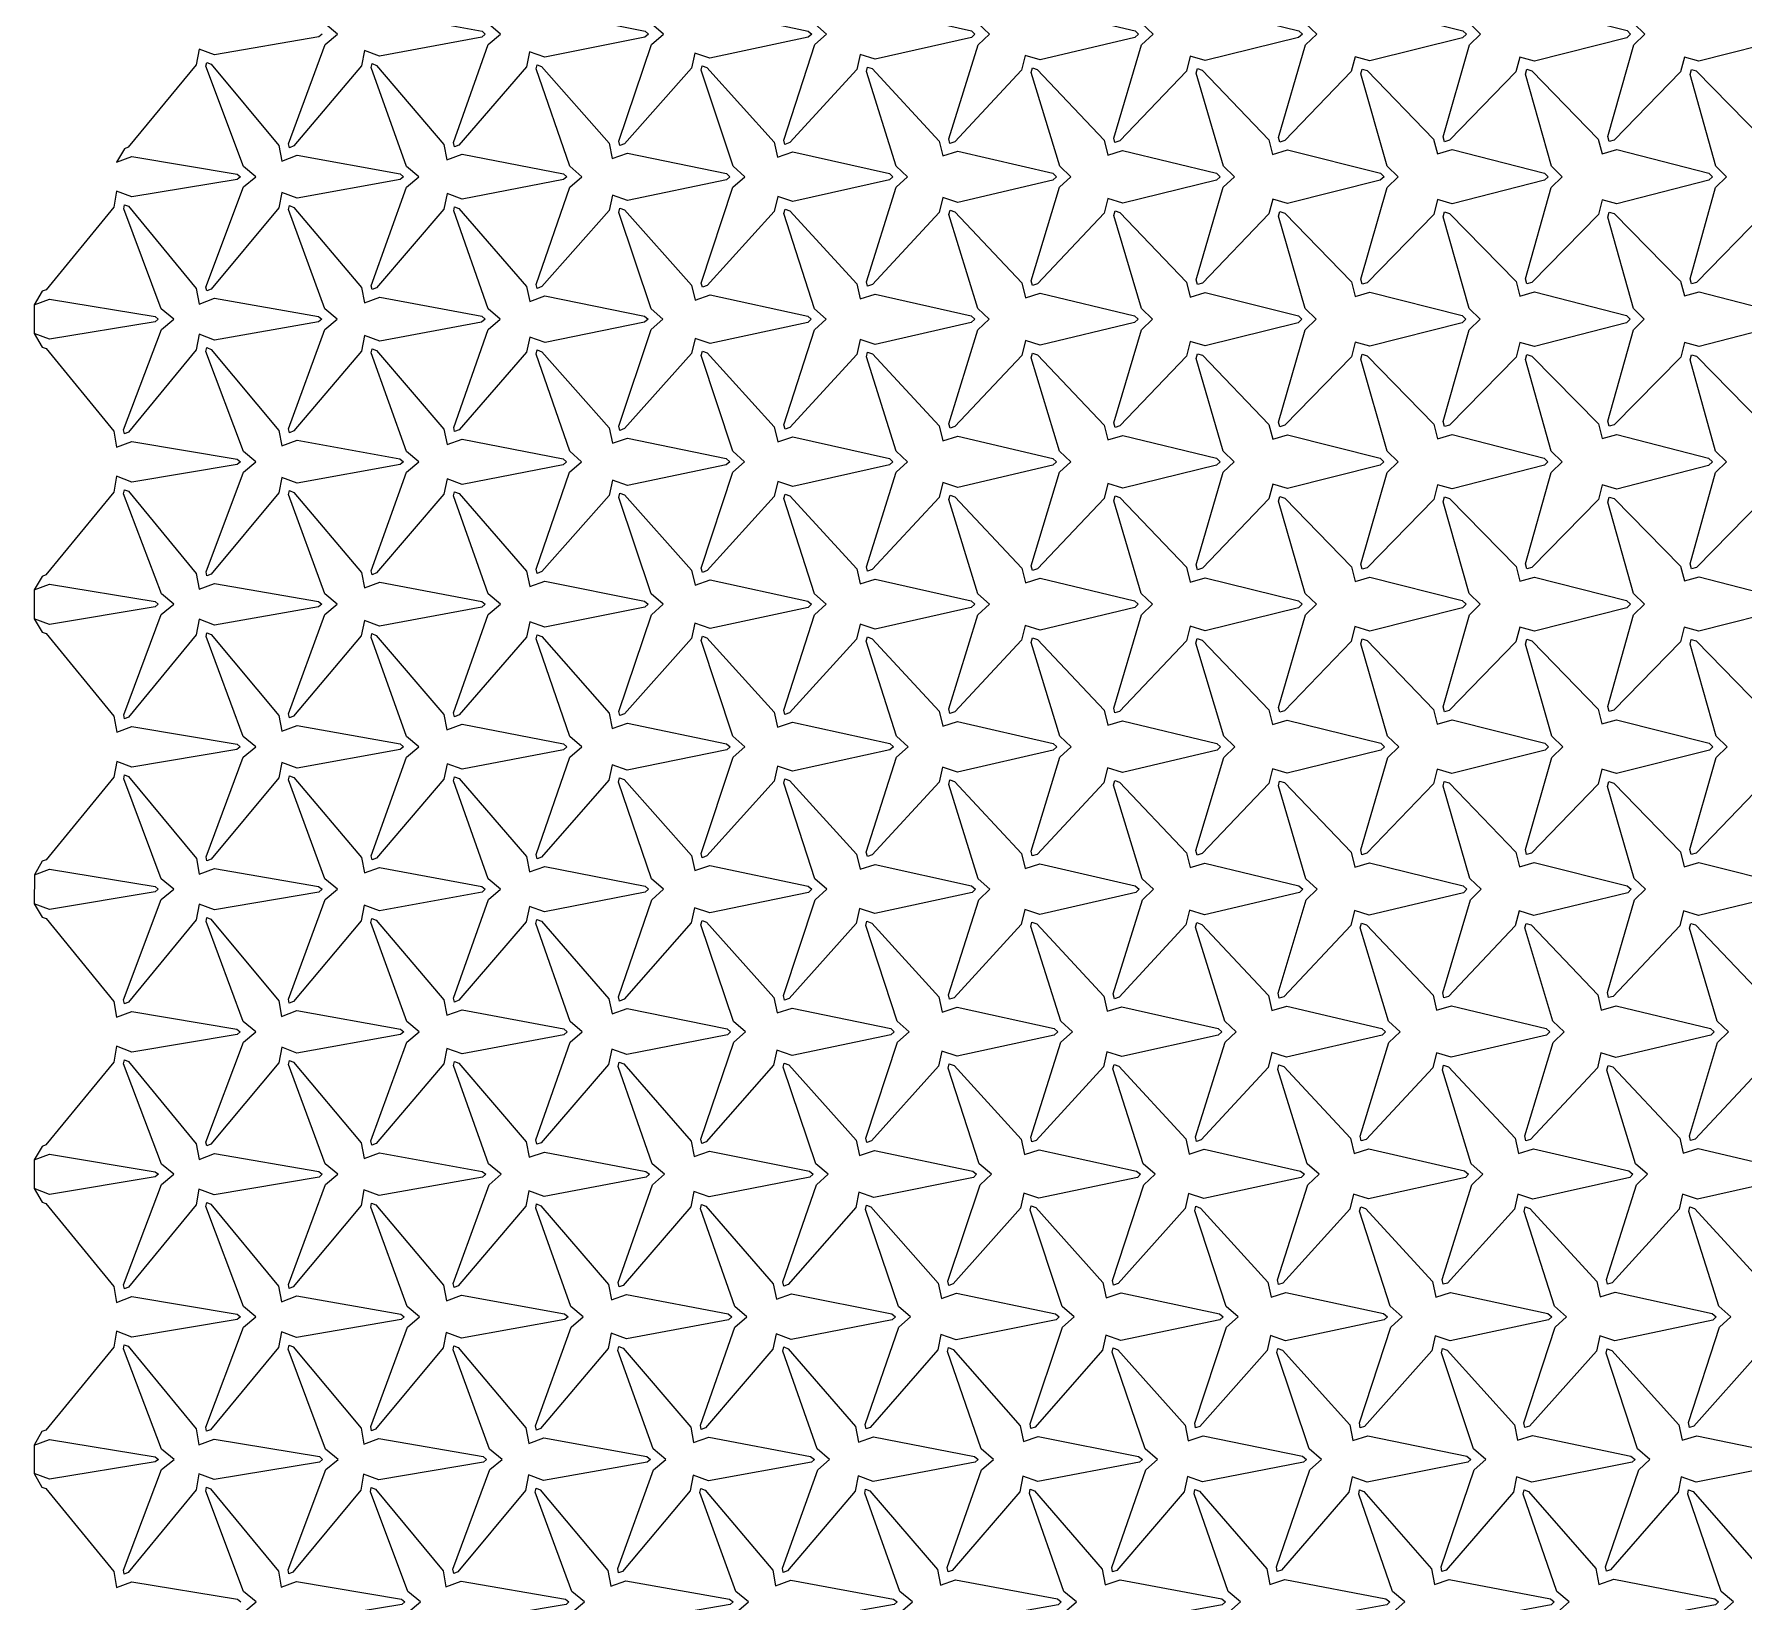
# Model space of a CAD drawing. Extents: x 41 to 151, y 0 to 191.
# Drawn here: x 43.8 to 95.8, y 103.9 to 151.6 of the extents above; entities that cross this region are included whole.
import ezdxf

# ---------------------------------------------------------------- set-up
doc = ezdxf.new("R2010")
doc.units = 0
doc.layers.add('DEFAULT', color=18, linetype='CONTINUOUS')

msp = doc.modelspace()

# ---------------------------------------------------------------- linework, layer by layer
at = {"layer": 'DEFAULT'}
for points in [[(53.847, 152.041), (54.31, 152.214), (57.428, 151.641), (57.525, 151.555), (57.419, 151.467), (54.315, 150.888), (53.852, 151.06), (53.76, 150.59), (51.703, 148.157), (51.573, 148.103), (51.546, 148.222), (52.654, 151.241), (53.034, 151.555), (52.66, 151.868), (51.543, 154.893), (51.569, 155.013), (51.697, 154.96), (53.756, 152.512)], [(58.87, 152.082), (59.332, 152.249), (62.384, 151.646), (62.485, 151.555), (62.378, 151.463), (59.335, 150.856), (58.873, 151.022), (58.776, 150.559), (56.725, 148.187), (56.592, 148.136), (56.563, 148.262), (57.614, 151.239), (57.987, 151.555), (57.622, 151.87), (56.56, 154.856), (56.589, 154.979), (56.722, 154.926), (58.774, 152.546)], [(63.895, 152.124), (64.354, 152.283), (67.34, 151.65), (67.447, 151.555), (67.34, 151.459), (64.354, 150.827), (63.897, 150.981), (63.796, 150.52), (61.753, 148.226), (61.613, 148.172), (61.58, 148.299), (62.576, 151.238), (62.94, 151.555), (62.581, 151.872), (61.578, 154.816), (61.609, 154.943), (61.747, 154.89), (63.792, 152.582)], [(68.916, 152.162), (69.372, 152.311), (72.305, 151.654), (72.41, 151.555), (72.299, 151.455), (69.375, 150.795), (68.921, 150.94), (68.815, 150.483), (66.779, 148.263), (66.632, 148.206), (66.596, 148.334), (67.541, 151.236), (67.895, 151.555), (67.541, 151.873), (66.596, 154.776), (66.63, 154.907), (66.773, 154.855), (68.811, 152.618)], [(73.931, 152.187), (74.385, 152.332), (77.278, 151.657), (77.383, 151.555), (77.269, 151.451), (74.39, 150.771), (73.937, 150.911), (73.828, 150.458), (71.797, 148.287), (71.649, 148.235), (71.612, 148.371), (72.503, 151.234), (72.853, 151.555), (72.508, 151.875), (71.61, 154.743), (71.644, 154.883), (71.787, 154.836), (73.821, 152.638)], [(78.946, 152.213), (79.398, 152.351), (82.253, 151.66), (82.361, 151.555), (82.247, 151.449), (79.401, 150.754), (78.951, 150.887), (78.84, 150.435), (76.813, 148.309), (76.663, 148.259), (76.625, 148.399), (77.475, 151.233), (77.821, 151.555), (77.483, 151.876), (76.621, 154.718), (76.658, 154.859), (76.805, 154.811), (78.834, 152.663)], [(83.954, 152.227), (84.404, 152.361), (87.24, 151.661), (87.347, 151.555), (87.231, 151.447), (84.409, 150.741), (83.961, 150.87), (83.848, 150.42), (81.825, 148.325), (81.673, 148.276), (81.633, 148.419), (82.455, 151.232), (82.795, 151.555), (82.46, 151.877), (81.631, 154.696), (81.668, 154.843), (81.815, 154.799), (83.841, 152.676)], [(88.961, 152.239), (89.41, 152.371), (92.228, 151.663), (92.336, 151.555), (92.222, 151.446), (89.413, 150.734), (88.967, 150.86), (88.853, 150.41), (86.832, 148.335), (86.68, 148.288), (86.64, 148.434), (87.44, 151.232), (87.779, 151.555), (87.448, 151.878), (86.636, 154.683), (86.674, 154.831), (86.823, 154.787), (88.846, 152.687)], [(93.962, 152.241), (94.409, 152.369), (97.23, 151.662), (97.335, 151.555), (97.218, 151.446), (94.415, 150.731), (93.97, 150.855), (93.855, 150.406), (91.835, 148.339), (91.683, 148.294), (91.644, 148.443), (92.431, 151.231), (92.767, 151.555), (92.437, 151.878), (91.641, 154.672), (91.678, 154.824), (91.826, 154.783), (93.849, 152.691)], [(51.34, 147.699), (51.804, 147.875), (54.94, 147.31), (55.04, 147.225), (54.939, 147.139), (51.805, 146.574), (51.341, 146.749), (51.251, 146.277), (49.191, 143.81), (49.063, 143.756), (49.036, 143.872), (50.174, 146.912), (50.555, 147.225), (50.176, 147.537), (49.036, 150.579), (49.062, 150.695), (49.19, 150.64), (51.25, 148.171)], [(56.362, 147.738), (56.823, 147.904), (59.902, 147.314), (60.004, 147.225), (59.9, 147.135), (56.824, 146.543), (56.364, 146.709), (56.27, 146.24), (54.217, 143.846), (54.084, 143.792), (54.055, 143.913), (55.132, 146.91), (55.505, 147.225), (55.133, 147.539), (54.055, 150.537), (54.083, 150.659), (54.215, 150.605), (56.268, 148.206)], [(61.386, 147.78), (61.847, 147.941), (64.855, 147.319), (64.96, 147.225), (64.853, 147.13), (61.848, 146.506), (61.39, 146.663), (61.29, 146.201), (59.245, 143.885), (59.105, 143.828), (59.071, 143.949), (60.096, 146.908), (60.463, 147.225), (60.099, 147.541), (59.07, 150.503), (59.102, 150.626), (59.239, 150.572), (61.286, 148.24)], [(66.409, 147.82), (66.869, 147.977), (69.81, 147.323), (69.917, 147.225), (69.808, 147.125), (66.87, 146.471), (66.413, 146.623), (66.307, 146.169), (64.268, 143.917), (64.125, 143.863), (64.09, 143.992), (65.053, 146.906), (65.411, 147.225), (65.055, 147.543), (64.09, 150.459), (64.122, 150.592), (64.261, 150.541), (66.302, 148.271)], [(71.429, 147.854), (71.884, 148), (74.78, 147.327), (74.887, 147.225), (74.775, 147.122), (71.887, 146.445), (71.433, 146.589), (71.323, 146.138), (69.29, 143.947), (69.145, 143.897), (69.109, 144.034), (70.011, 146.905), (70.36, 147.225), (70.013, 147.545), (69.108, 150.418), (69.142, 150.556), (69.285, 150.508), (71.32, 148.305)], [(76.445, 147.882), (76.898, 148.022), (79.752, 147.33), (79.861, 147.225), (79.749, 147.119), (76.9, 146.425), (76.448, 146.562), (76.335, 146.114), (74.307, 143.971), (74.159, 143.923), (74.122, 144.064), (74.98, 146.903), (75.325, 147.225), (74.985, 147.546), (74.12, 150.39), (74.157, 150.531), (74.304, 150.483), (76.333, 148.33)], [(81.457, 147.901), (81.907, 148.036), (84.734, 147.332), (84.842, 147.225), (84.728, 147.117), (81.91, 146.409), (81.461, 146.541), (81.346, 146.093), (79.322, 143.991), (79.172, 143.944), (79.133, 144.088), (79.956, 146.902), (80.295, 147.225), (79.959, 147.547), (79.131, 150.365), (79.168, 150.511), (79.317, 150.466), (81.342, 148.348)], [(86.464, 147.915), (86.914, 148.046), (89.721, 147.333), (89.831, 147.225), (89.717, 147.115), (86.916, 146.4), (86.468, 146.527), (86.353, 146.08), (84.332, 144.004), (84.18, 143.959), (84.141, 144.107), (84.937, 146.901), (85.274, 147.225), (84.942, 147.548), (84.139, 150.347), (84.177, 150.496), (84.326, 150.453), (86.349, 148.361)], [(91.468, 147.922), (91.916, 148.05), (94.716, 147.334), (94.826, 147.225), (94.711, 147.115), (91.919, 146.395), (91.473, 146.519), (91.358, 146.071), (89.338, 144.013), (89.186, 143.969), (89.146, 144.118), (89.926, 146.901), (90.26, 147.225), (89.931, 147.548), (89.144, 150.336), (89.182, 150.487), (89.332, 150.445), (91.353, 148.369)], [(96.47, 147.925), (96.917, 148.051), (99.715, 147.334), (99.826, 147.225), (99.713, 147.115), (96.918, 146.397), (96.472, 146.52), (96.358, 146.071), (94.338, 144.013), (94.187, 143.971), (94.148, 144.122), (94.921, 146.901), (95.255, 147.225), (94.926, 147.548), (94.146, 150.331), (94.184, 150.483), (94.334, 150.442), (96.355, 148.372)], [(48.828, 143.349), (49.294, 143.529), (52.46, 142.978), (52.56, 142.894), (52.46, 142.811), (49.294, 142.26), (48.828, 142.44), (48.741, 141.966), (46.677, 139.461), (46.556, 139.414), (46.534, 139.537), (47.68, 142.582), (48.059, 142.894), (47.678, 143.207), (46.535, 146.25), (46.557, 146.374), (46.677, 146.328), (48.741, 143.823)], [(53.853, 143.392), (54.316, 143.563), (57.416, 142.982), (57.518, 142.894), (57.415, 142.807), (54.316, 142.225), (53.854, 142.395), (53.762, 141.924), (51.706, 139.502), (51.575, 139.446), (51.546, 139.564), (52.652, 142.581), (53.028, 142.894), (52.652, 143.208), (51.546, 146.225), (51.574, 146.345), (51.703, 146.291), (53.76, 143.86)], [(58.877, 143.433), (59.34, 143.601), (62.368, 142.987), (62.473, 142.894), (62.367, 142.802), (59.341, 142.187), (58.879, 142.353), (58.779, 141.892), (56.729, 139.534), (56.595, 139.48), (56.565, 139.604), (57.611, 142.579), (57.979, 142.894), (57.611, 143.21), (56.565, 146.185), (56.593, 146.311), (56.726, 146.26), (58.777, 143.892)], [(63.9, 143.474), (64.36, 143.631), (67.33, 142.991), (67.435, 142.894), (67.328, 142.797), (64.361, 142.156), (63.902, 142.313), (63.798, 141.856), (61.755, 139.569), (61.616, 139.518), (61.585, 139.649), (62.566, 142.577), (62.926, 142.894), (62.567, 143.212), (61.584, 146.141), (61.616, 146.272), (61.754, 146.222), (63.797, 143.931)], [(68.923, 143.514), (69.378, 143.66), (72.292, 142.995), (72.401, 142.894), (72.292, 142.794), (69.378, 142.128), (68.923, 142.275), (68.816, 141.821), (66.78, 139.604), (66.636, 139.552), (66.601, 139.685), (67.529, 142.575), (67.882, 142.894), (67.531, 143.214), (66.6, 146.106), (66.636, 146.238), (66.781, 146.185), (68.816, 143.968)], [(73.941, 143.544), (74.393, 143.684), (77.262, 142.998), (77.372, 142.894), (77.261, 142.79), (74.394, 142.104), (73.941, 142.244), (73.83, 141.793), (71.8, 139.631), (71.652, 139.581), (71.615, 139.718), (72.496, 142.574), (72.842, 142.894), (72.496, 143.215), (71.615, 146.071), (71.652, 146.209), (71.8, 146.158), (73.83, 143.995)], [(78.955, 143.569), (79.405, 143.703), (82.238, 143.001), (82.348, 142.894), (82.237, 142.788), (79.406, 142.086), (78.955, 142.22), (78.842, 141.771), (76.816, 139.653), (76.666, 139.604), (76.628, 139.746), (77.467, 142.572), (77.808, 142.894), (77.469, 143.216), (76.627, 146.044), (76.666, 146.185), (76.816, 146.137), (78.841, 144.017)], [(83.965, 143.586), (84.413, 143.715), (87.222, 143.003), (87.333, 142.894), (87.22, 142.786), (84.414, 142.072), (83.966, 142.201), (83.851, 141.754), (81.829, 139.67), (81.677, 139.623), (81.638, 139.768), (82.445, 142.571), (82.781, 142.894), (82.446, 143.217), (81.637, 146.021), (81.677, 146.167), (81.828, 146.12), (83.85, 144.034)], [(88.971, 143.597), (89.419, 143.724), (92.211, 143.004), (92.322, 142.894), (92.21, 142.784), (89.419, 142.065), (88.972, 142.19), (88.856, 141.744), (86.836, 139.68), (86.684, 139.636), (86.644, 139.784), (87.429, 142.571), (87.762, 142.894), (87.431, 143.218), (86.644, 146.007), (86.683, 146.155), (86.835, 146.111), (88.855, 144.043)], [(93.973, 143.6), (94.419, 143.724), (97.211, 143.004), (97.321, 142.894), (97.208, 142.784), (94.42, 142.063), (93.975, 142.186), (93.859, 141.739), (91.84, 139.685), (91.688, 139.642), (91.648, 139.793), (92.42, 142.57), (92.751, 142.894), (92.421, 143.218), (91.648, 145.996), (91.687, 146.148), (91.838, 146.106), (93.857, 144.048)], [(51.342, 139.043), (51.808, 139.219), (54.933, 138.65), (55.037, 138.564), (54.939, 138.479), (51.805, 137.914), (51.34, 138.089), (51.251, 137.617), (49.191, 135.15), (49.064, 135.097), (49.038, 135.215), (50.172, 138.251), (50.553, 138.564), (50.174, 138.877), (49.036, 141.917), (49.063, 142.033), (49.191, 141.978), (51.251, 139.512)], [(56.365, 139.083), (56.827, 139.25), (59.895, 138.654), (59.997, 138.564), (59.893, 138.474), (56.828, 137.877), (56.365, 138.046), (56.269, 137.581), (54.216, 135.185), (54.084, 135.131), (54.055, 135.253), (55.133, 138.25), (55.502, 138.564), (55.127, 138.879), (54.057, 141.871), (54.085, 141.994), (54.217, 141.942), (56.27, 139.549)], [(61.391, 139.127), (61.849, 139.284), (64.851, 138.659), (64.957, 138.564), (64.852, 138.47), (61.848, 137.845), (61.39, 138.003), (61.29, 137.541), (59.244, 135.224), (59.106, 135.17), (59.074, 135.295), (60.09, 138.248), (60.454, 138.564), (60.091, 138.881), (59.073, 141.835), (59.106, 141.959), (59.246, 141.903), (61.291, 139.589)], [(66.413, 139.166), (66.87, 139.317), (69.808, 138.663), (69.916, 138.564), (69.807, 138.465), (66.871, 137.81), (66.413, 137.963), (66.307, 137.509), (64.268, 135.256), (64.125, 135.203), (64.091, 135.333), (65.052, 138.246), (65.408, 138.564), (65.051, 138.883), (64.091, 141.795), (64.126, 141.924), (64.269, 141.871), (66.308, 139.622)], [(71.433, 139.2), (71.887, 139.344), (74.775, 138.667), (74.884, 138.564), (74.774, 138.462), (71.887, 137.785), (71.432, 137.93), (71.322, 137.48), (69.288, 135.285), (69.144, 135.236), (69.109, 135.374), (70.01, 138.244), (70.359, 138.564), (70.011, 138.884), (69.109, 141.756), (69.144, 141.892), (69.29, 141.842), (71.323, 139.651)], [(76.449, 139.228), (76.9, 139.365), (79.748, 138.67), (79.858, 138.564), (79.747, 138.459), (76.901, 137.763), (76.45, 137.899), (76.337, 137.45), (74.31, 135.314), (74.161, 135.264), (74.122, 135.404), (74.98, 138.243), (75.322, 138.564), (74.98, 138.886), (74.122, 141.725), (74.16, 141.865), (74.308, 141.817), (76.336, 139.676)], [(81.461, 139.249), (81.911, 139.381), (84.727, 138.672), (84.839, 138.564), (84.728, 138.456), (81.91, 137.748), (81.46, 137.881), (81.345, 137.435), (79.321, 135.329), (79.171, 135.283), (79.133, 135.429), (79.955, 138.242), (80.292, 138.564), (79.955, 138.887), (79.133, 141.7), (79.172, 141.844), (79.323, 141.797), (81.346, 139.696)], [(86.47, 139.264), (86.917, 139.391), (89.714, 138.674), (89.826, 138.564), (89.715, 138.455), (86.917, 137.738), (86.469, 137.865), (86.353, 137.419), (84.333, 135.345), (84.181, 135.3), (84.141, 135.447), (84.937, 138.241), (85.27, 138.564), (84.936, 138.888), (84.142, 141.681), (84.181, 141.828), (84.333, 141.783), (86.354, 139.71)], [(91.474, 139.271), (91.92, 139.396), (94.708, 138.675), (94.821, 138.564), (94.709, 138.454), (91.919, 137.734), (91.473, 137.86), (91.356, 137.413), (89.337, 135.35), (89.186, 135.308), (89.146, 135.459), (89.925, 138.24), (90.255, 138.564), (89.924, 138.888), (89.147, 141.669), (89.187, 141.819), (89.339, 141.776), (91.358, 139.718)], [(96.474, 139.272), (96.92, 139.395), (99.709, 138.674), (99.822, 138.564), (99.711, 138.454), (96.919, 137.735), (96.473, 137.859), (96.358, 137.41), (94.339, 135.353), (94.188, 135.312), (94.149, 135.464), (94.92, 138.24), (95.249, 138.564), (94.918, 138.888), (94.149, 141.663), (94.189, 141.815), (94.34, 141.773), (96.359, 139.72)], [(48.829, 134.69), (49.294, 134.868), (52.46, 134.318), (52.559, 134.234), (52.458, 134.151), (49.295, 133.599), (48.83, 133.777), (48.742, 133.303), (46.679, 130.804), (46.558, 130.756), (46.535, 130.878), (47.678, 133.922), (48.06, 134.234), (47.681, 134.547), (46.533, 137.593), (46.556, 137.714), (46.679, 137.665), (48.742, 135.165)], [(53.852, 134.731), (54.316, 134.902), (57.417, 134.322), (57.522, 134.234), (57.423, 134.147), (54.313, 133.571), (53.85, 133.742), (53.758, 133.272), (51.701, 130.834), (51.573, 130.783), (51.547, 130.905), (52.651, 133.92), (53.027, 134.234), (52.653, 134.548), (51.546, 137.565), (51.574, 137.685), (51.703, 137.631), (53.76, 135.2)], [(58.878, 134.776), (59.34, 134.94), (62.369, 134.327), (62.477, 134.234), (62.376, 134.142), (59.336, 133.534), (58.875, 133.699), (58.777, 133.235), (56.727, 130.87), (56.592, 130.816), (56.562, 130.938), (57.617, 133.919), (57.984, 134.234), (57.612, 134.55), (56.564, 137.526), (56.595, 137.648), (56.73, 137.594), (58.78, 135.238)], [(63.901, 134.814), (64.36, 134.971), (67.33, 134.331), (67.439, 134.234), (67.336, 134.138), (64.357, 133.502), (63.899, 133.658), (63.797, 133.198), (61.754, 130.907), (61.614, 130.853), (61.581, 130.98), (62.574, 133.917), (62.931, 134.234), (62.568, 134.552), (61.584, 137.482), (61.616, 137.612), (61.754, 137.56), (63.797, 135.272)], [(68.923, 134.853), (69.377, 134.998), (72.295, 134.335), (72.404, 134.234), (72.296, 134.134), (69.376, 133.472), (68.918, 133.624), (68.81, 133.172), (66.772, 130.933), (66.631, 130.883), (66.598, 131.018), (67.536, 133.915), (67.887, 134.234), (67.531, 134.553), (66.6, 137.445), (66.636, 137.577), (66.781, 137.524), (68.816, 135.309)], [(73.942, 134.886), (74.395, 135.026), (77.258, 134.339), (77.372, 134.234), (77.267, 134.131), (74.391, 133.448), (73.936, 133.592), (73.825, 133.143), (71.793, 130.961), (71.649, 130.914), (71.614, 131.053), (72.5, 133.914), (72.846, 134.234), (72.499, 134.555), (71.614, 137.414), (71.652, 137.549), (71.8, 137.497), (73.83, 135.335)], [(78.955, 134.908), (79.404, 135.041), (82.24, 134.341), (82.353, 134.234), (82.244, 134.128), (79.402, 133.431), (78.949, 133.57), (78.835, 133.124), (76.807, 130.98), (76.661, 130.936), (76.626, 131.081), (77.473, 133.912), (77.809, 134.234), (77.465, 134.556), (76.629, 137.38), (76.667, 137.523), (76.817, 137.475), (78.842, 135.358)], [(83.966, 134.927), (84.414, 135.056), (87.22, 134.343), (87.337, 134.234), (87.231, 134.127), (84.409, 133.421), (83.958, 133.554), (83.844, 133.107), (81.819, 130.997), (81.672, 130.953), (81.635, 131.101), (82.452, 133.912), (82.786, 134.234), (82.448, 134.557), (81.636, 137.363), (81.676, 137.507), (81.828, 137.46), (83.85, 135.374)], [(88.971, 134.936), (89.417, 135.061), (92.214, 134.344), (92.329, 134.234), (92.22, 134.125), (89.414, 133.412), (88.965, 133.542), (88.85, 133.096), (86.827, 131.007), (86.678, 130.964), (86.64, 131.114), (87.44, 133.911), (87.768, 134.234), (87.43, 134.558), (86.644, 137.345), (86.684, 137.493), (86.836, 137.449), (88.856, 135.384)], [(93.974, 134.941), (94.419, 135.064), (97.21, 134.344), (97.327, 134.234), (97.22, 134.125), (94.414, 133.412), (93.967, 133.54), (93.852, 133.092), (91.83, 131.011), (91.682, 130.971), (91.644, 131.124), (92.429, 133.911), (92.758, 134.234), (92.424, 134.558), (91.647, 137.339), (91.687, 137.489), (91.839, 137.445), (93.858, 135.389)], [(51.34, 130.379), (51.803, 130.552), (54.942, 129.989), (55.04, 129.904), (54.936, 129.818), (51.806, 129.251), (51.342, 129.426), (51.251, 128.955), (49.192, 126.491), (49.065, 126.44), (49.04, 126.56), (50.166, 129.591), (50.547, 129.904), (50.171, 130.217), (49.038, 133.253), (49.064, 133.37), (49.192, 133.317), (51.252, 130.853)], [(56.362, 130.417), (56.825, 130.587), (59.899, 129.994), (60.002, 129.904), (59.899, 129.815), (56.825, 129.222), (56.363, 129.389), (56.268, 128.922), (54.215, 126.523), (54.084, 126.471), (54.056, 126.595), (55.13, 129.589), (55.505, 129.904), (55.136, 130.219), (54.054, 133.219), (54.082, 133.341), (54.213, 133.288), (56.267, 130.883)], [(61.387, 130.461), (61.848, 130.622), (64.853, 129.998), (64.964, 129.904), (64.863, 129.811), (61.843, 129.194), (61.383, 129.354), (61.284, 128.891), (59.237, 126.554), (59.102, 126.502), (59.072, 126.629), (60.095, 129.588), (60.46, 129.904), (60.095, 130.22), (59.072, 133.179), (59.103, 133.304), (59.24, 133.25), (61.287, 130.921)], [(66.407, 130.496), (66.863, 130.647), (69.822, 130.002), (69.929, 129.904), (69.822, 129.807), (66.863, 129.161), (66.406, 129.316), (66.301, 128.859), (64.26, 126.586), (64.119, 126.533), (64.086, 126.662), (65.062, 129.586), (65.415, 129.904), (65.053, 130.222), (64.09, 133.137), (64.123, 133.268), (64.264, 133.217), (66.304, 130.955)], [(71.428, 130.532), (71.881, 130.674), (74.786, 130.005), (74.897, 129.904), (74.789, 129.803), (71.88, 129.136), (71.426, 129.281), (71.318, 128.826), (69.283, 126.618), (69.139, 126.566), (69.103, 126.7), (70.024, 129.585), (70.375, 129.904), (70.024, 130.224), (69.103, 133.108), (69.14, 133.239), (69.287, 133.185), (71.321, 130.987)], [(76.443, 130.557), (76.893, 130.693), (79.763, 130.008), (79.875, 129.904), (79.767, 129.8), (76.891, 129.118), (76.438, 129.259), (76.328, 128.808), (74.296, 126.635), (74.152, 126.589), (74.117, 126.73), (74.993, 129.583), (75.337, 129.904), (74.991, 130.225), (74.118, 133.076), (74.156, 133.212), (74.305, 133.161), (76.334, 131.012)], [(81.455, 130.578), (81.903, 130.709), (84.742, 130.01), (84.855, 129.904), (84.746, 129.798), (81.901, 129.102), (81.451, 129.237), (81.339, 128.787), (79.312, 126.656), (79.163, 126.609), (79.126, 126.751), (79.973, 129.582), (80.311, 129.904), (79.969, 130.226), (79.127, 133.054), (79.167, 133.193), (79.318, 133.143), (81.343, 131.03)], [(86.462, 130.591), (86.909, 130.719), (89.729, 130.012), (89.844, 129.904), (89.737, 129.797), (86.906, 129.095), (86.457, 129.227), (86.343, 128.778), (84.319, 126.666), (84.171, 126.622), (84.134, 126.77), (84.953, 129.581), (85.288, 129.904), (84.95, 130.227), (84.135, 133.035), (84.175, 133.179), (84.326, 133.132), (86.349, 131.041)], [(91.467, 130.599), (91.912, 130.723), (94.724, 130.012), (94.839, 129.904), (94.731, 129.797), (91.909, 129.091), (91.461, 129.22), (91.348, 128.77), (89.324, 126.674), (89.175, 126.63), (89.138, 126.778), (89.945, 129.581), (90.276, 129.904), (89.938, 130.227), (89.141, 133.023), (89.181, 133.169), (89.333, 133.123), (91.354, 131.05)], [(96.466, 130.598), (96.911, 130.721), (99.726, 130.012), (99.841, 129.904), (99.733, 129.797), (96.908, 129.092), (96.461, 129.22), (96.348, 128.769), (94.325, 126.674), (94.177, 126.632), (94.14, 126.783), (94.94, 129.581), (95.27, 129.904), (94.934, 130.228), (94.143, 133.018), (94.182, 133.167), (94.333, 133.123), (96.354, 131.05)], [(48.831, 126.033), (49.295, 126.209), (52.459, 125.658), (52.563, 125.574), (52.467, 125.491), (49.291, 124.945), (48.827, 125.121), (48.742, 124.642), (46.68, 122.144), (46.557, 122.095), (46.534, 122.217), (47.679, 125.261), (48.059, 125.574), (47.678, 125.887), (46.535, 128.93), (46.559, 129.05), (46.682, 129), (48.744, 126.51)], [(53.853, 126.071), (54.315, 126.24), (57.419, 125.661), (57.527, 125.574), (57.432, 125.488), (54.308, 124.917), (53.845, 125.09), (53.755, 124.618), (51.697, 122.168), (51.569, 122.116), (51.543, 122.237), (52.659, 125.261), (53.031, 125.574), (52.651, 125.888), (51.547, 128.904), (51.574, 129.023), (51.705, 128.969), (53.761, 126.541)], [(58.873, 126.106), (59.333, 126.27), (62.382, 125.665), (62.49, 125.574), (62.39, 125.483), (59.329, 124.884), (58.868, 125.051), (58.772, 124.586), (56.72, 122.2), (56.587, 122.146), (56.558, 122.269), (57.626, 125.259), (57.989, 125.574), (57.614, 125.889), (56.563, 128.867), (56.593, 128.991), (56.727, 128.938), (58.777, 126.572)], [(63.894, 126.143), (64.353, 126.301), (67.342, 125.669), (67.453, 125.574), (67.353, 125.48), (64.348, 124.855), (63.889, 125.015), (63.788, 124.554), (61.742, 122.231), (61.606, 122.179), (61.575, 122.308), (62.587, 125.257), (62.946, 125.574), (62.58, 125.891), (61.579, 128.833), (61.61, 128.961), (61.748, 128.909), (63.793, 126.602)], [(68.916, 126.181), (69.373, 126.331), (72.303, 125.674), (72.421, 125.574), (72.324, 125.477), (69.362, 124.833), (68.903, 124.989), (68.799, 124.534), (66.757, 122.251), (66.621, 122.205), (66.591, 122.342), (67.552, 125.256), (67.903, 125.574), (67.543, 125.893), (66.595, 128.797), (66.629, 128.928), (66.772, 128.876), (68.81, 126.636)], [(73.932, 126.208), (74.384, 126.348), (77.281, 125.676), (77.397, 125.574), (77.296, 125.474), (74.376, 124.811), (73.921, 124.959), (73.814, 124.505), (71.777, 122.279), (71.636, 122.231), (71.602, 122.368), (72.526, 125.255), (72.866, 125.574), (72.506, 125.894), (71.611, 128.761), (71.646, 128.898), (71.792, 128.849), (73.824, 126.663)], [(78.945, 126.231), (79.397, 126.369), (82.255, 125.679), (82.375, 125.574), (82.275, 125.471), (79.387, 124.795), (78.931, 124.941), (78.821, 124.491), (76.787, 122.293), (76.646, 122.249), (76.614, 122.393), (77.5, 125.253), (77.838, 125.574), (77.486, 125.895), (76.62, 128.741), (76.657, 128.88), (76.805, 128.831), (78.834, 126.682)], [(83.954, 126.247), (84.402, 126.378), (87.244, 125.68), (87.363, 125.574), (87.262, 125.47), (84.393, 124.785), (83.94, 124.925), (83.83, 124.474), (81.799, 122.309), (81.656, 122.266), (81.622, 122.413), (82.48, 125.253), (82.812, 125.574), (82.462, 125.896), (81.63, 128.717), (81.668, 128.861), (81.817, 128.814), (83.843, 126.699)], [(88.959, 126.256), (89.407, 126.385), (92.234, 125.681), (92.354, 125.574), (92.252, 125.469), (89.398, 124.777), (88.945, 124.917), (88.833, 124.468), (86.804, 122.315), (86.661, 122.275), (86.627, 122.425), (87.469, 125.252), (87.798, 125.574), (87.451, 125.897), (86.635, 128.706), (86.673, 128.852), (86.823, 128.806), (88.847, 126.706)], [(93.961, 126.259), (94.407, 126.386), (97.234, 125.681), (97.354, 125.574), (97.253, 125.469), (94.398, 124.777), (93.947, 124.914), (93.835, 124.463), (91.807, 122.32), (91.665, 122.281), (91.631, 122.434), (92.459, 125.252), (92.787, 125.574), (92.442, 125.897), (91.639, 128.697), (91.677, 128.846), (91.826, 128.802), (93.849, 126.711)], [(51.336, 121.711), (51.799, 121.886), (54.95, 121.328), (55.049, 121.244), (54.946, 121.159), (51.801, 120.599), (51.337, 120.774), (51.248, 120.3), (49.188, 117.825), (49.062, 117.774), (49.037, 117.893), (50.172, 120.931), (50.551, 121.244), (50.17, 121.557), (49.038, 124.592), (49.062, 124.714), (49.187, 124.664), (51.248, 122.186)], [(56.356, 121.747), (56.819, 121.916), (59.911, 121.332), (60.013, 121.244), (59.91, 121.155), (56.819, 120.57), (56.356, 120.741), (56.262, 120.274), (54.207, 117.852), (54.078, 117.801), (54.052, 117.926), (55.139, 120.93), (55.515, 121.244), (55.143, 121.558), (54.051, 124.565), (54.078, 124.687), (54.208, 124.635), (56.263, 122.215)], [(61.378, 121.785), (61.838, 121.947), (64.873, 121.336), (64.983, 121.244), (64.884, 121.153), (61.832, 120.55), (61.371, 120.715), (61.274, 120.25), (59.223, 117.874), (59.093, 117.828), (59.067, 117.959), (60.105, 120.928), (60.473, 121.244), (60.107, 121.56), (59.067, 124.53), (59.097, 124.654), (59.232, 124.601), (61.281, 122.25)], [(66.395, 121.815), (66.85, 121.966), (69.848, 121.339), (69.956, 121.244), (69.852, 121.149), (66.849, 120.524), (66.388, 120.685), (66.287, 120.226), (64.241, 117.899), (64.107, 117.85), (64.078, 117.982), (65.082, 120.927), (65.438, 121.244), (65.071, 121.561), (64.082, 124.495), (64.115, 124.623), (64.254, 124.57), (66.297, 122.281)], [(71.413, 121.845), (71.868, 121.993), (74.813, 121.342), (74.924, 121.244), (74.821, 121.146), (71.864, 120.5), (71.406, 120.654), (71.302, 120.197), (69.261, 117.927), (69.123, 117.878), (69.091, 118.012), (70.051, 120.926), (70.406, 121.244), (70.048, 121.562), (69.092, 124.472), (69.127, 124.601), (69.271, 124.547), (71.309, 122.304)], [(76.425, 121.867), (76.876, 122.006), (79.797, 121.344), (79.91, 121.244), (79.806, 121.145), (76.871, 120.489), (76.416, 120.637), (76.311, 120.181), (74.273, 117.943), (74.135, 117.899), (74.104, 118.041), (75.023, 120.924), (75.369, 121.244), (75.016, 121.564), (74.107, 124.44), (74.142, 124.575), (74.287, 124.525), (76.321, 122.327)], [(81.437, 121.887), (81.886, 122.022), (84.776, 121.346), (84.889, 121.244), (84.784, 121.142), (81.882, 120.472), (81.428, 120.617), (81.319, 120.164), (79.285, 117.959), (79.143, 117.913), (79.11, 118.054), (80.009, 120.924), (80.352, 121.244), (80, 121.564), (79.113, 124.425), (79.151, 124.56), (79.3, 124.508), (81.33, 122.344)], [(86.442, 121.896), (86.89, 122.028), (89.769, 121.347), (89.884, 121.244), (89.781, 121.142), (86.884, 120.469), (86.433, 120.607), (86.326, 120.15), (84.295, 117.973), (84.152, 117.929), (84.118, 118.074), (84.989, 120.923), (85.329, 121.244), (84.982, 121.565), (84.122, 124.406), (84.159, 124.546), (84.308, 124.497), (86.336, 122.355)], [(91.447, 121.904), (91.893, 122.033), (94.763, 121.348), (94.878, 121.244), (94.774, 121.141), (91.887, 120.463), (91.436, 120.603), (91.327, 120.149), (89.296, 117.974), (89.153, 117.931), (89.12, 118.078), (89.985, 120.923), (90.322, 121.244), (89.975, 121.565), (89.125, 124.399), (89.163, 124.539), (89.314, 124.489), (91.34, 122.363)], [(96.447, 121.904), (96.893, 122.033), (99.763, 121.348), (99.879, 121.244), (99.775, 121.141), (96.887, 120.465), (96.437, 120.601), (96.33, 120.144), (94.3, 117.98), (94.157, 117.937), (94.123, 118.084), (94.979, 120.922), (95.315, 121.244), (94.969, 121.566), (94.127, 124.394), (94.165, 124.537), (94.313, 124.489), (96.34, 122.363)], [(48.827, 117.367), (49.291, 117.544), (52.465, 116.997), (52.569, 116.914), (52.474, 116.832), (49.287, 116.291), (48.824, 116.466), (48.741, 115.985), (46.677, 113.48), (46.556, 113.432), (46.533, 113.554), (47.682, 116.601), (48.062, 116.914), (47.68, 117.226), (46.534, 120.272), (46.557, 120.394), (46.678, 120.346), (48.741, 117.844)], [(53.846, 117.399), (54.308, 117.569), (57.433, 117), (57.541, 116.914), (57.446, 116.829), (54.301, 116.269), (53.839, 116.441), (53.751, 115.965), (51.691, 113.5), (51.565, 113.449), (51.541, 113.57), (52.665, 116.601), (53.039, 116.914), (52.657, 117.227), (51.544, 120.249), (51.571, 120.369), (51.699, 120.317), (53.757, 117.873)], [(58.864, 117.43), (59.322, 117.591), (62.405, 117.003), (62.513, 116.914), (62.415, 116.826), (59.317, 116.244), (58.854, 116.414), (58.762, 115.944), (56.706, 113.521), (56.578, 113.471), (56.552, 113.595), (57.64, 116.599), (58.005, 116.914), (57.627, 117.229), (56.557, 120.22), (56.587, 120.341), (56.72, 120.287), (58.772, 117.903)], [(63.879, 117.456), (64.337, 117.614), (67.375, 117.006), (67.489, 116.914), (67.394, 116.824), (64.327, 116.228), (63.867, 116.392), (63.772, 115.924), (61.72, 113.54), (61.591, 113.493), (61.565, 113.624), (62.611, 116.598), (62.973, 116.914), (62.601, 117.23), (61.569, 120.194), (61.599, 120.319), (61.735, 120.266), (63.783, 117.924)], [(68.898, 117.489), (69.354, 117.642), (72.34, 117.009), (72.46, 116.914), (72.368, 116.821), (69.34, 116.207), (68.882, 116.367), (68.784, 115.902), (66.736, 113.563), (66.603, 113.513), (66.574, 113.643), (67.591, 116.597), (67.945, 116.914), (67.573, 117.231), (66.581, 120.167), (66.614, 120.294), (66.755, 120.239), (68.797, 117.951)], [(73.912, 117.513), (74.364, 117.657), (77.321, 117.011), (77.44, 116.914), (77.346, 116.819), (74.351, 116.19), (73.895, 116.344), (73.795, 115.881), (71.751, 113.583), (71.615, 113.534), (71.584, 113.667), (72.567, 116.596), (72.911, 116.914), (72.541, 117.232), (71.596, 120.135), (71.63, 120.267), (71.773, 120.215), (73.811, 117.977)], [(78.921, 117.53), (79.374, 117.673), (82.3, 117.014), (82.422, 116.914), (82.327, 116.817), (79.361, 116.175), (78.903, 116.329), (78.8, 115.871), (76.758, 113.593), (76.623, 113.548), (76.593, 113.687), (77.546, 116.595), (77.888, 116.914), (77.523, 117.233), (76.604, 120.117), (76.638, 120.253), (76.781, 120.203), (78.817, 117.989)], [(83.932, 117.549), (84.383, 117.686), (87.284, 117.015), (87.407, 116.914), (87.314, 116.815), (84.368, 116.165), (83.912, 116.314), (83.807, 115.857), (81.768, 113.607), (81.631, 113.563), (81.601, 113.704), (82.529, 116.594), (82.866, 116.914), (82.504, 117.234), (81.612, 120.098), (81.648, 120.235), (81.795, 120.185), (83.826, 118.007)], [(88.934, 117.551), (89.383, 117.687), (92.282, 117.016), (92.405, 116.914), (92.311, 116.815), (89.369, 116.163), (88.914, 116.311), (88.81, 115.852), (86.772, 113.611), (86.636, 113.571), (86.607, 113.717), (87.516, 116.594), (87.849, 116.914), (87.488, 117.235), (86.619, 120.083), (86.653, 120.227), (86.797, 120.182), (88.828, 118.01)], [(93.937, 117.558), (94.386, 117.693), (97.276, 117.016), (97.399, 116.914), (97.306, 116.814), (94.371, 116.158), (93.916, 116.307), (93.811, 115.85), (91.773, 113.613), (91.637, 113.573), (91.607, 113.719), (92.514, 116.594), (92.847, 116.914), (92.487, 117.235), (91.619, 120.082), (91.655, 120.223), (91.801, 120.176), (93.831, 118.015)], [(51.331, 113.043), (51.794, 113.218), (54.96, 112.667), (55.062, 112.584), (54.965, 112.501), (51.792, 111.953), (51.327, 112.131), (51.241, 111.654), (49.178, 109.151), (49.057, 109.105), (49.036, 109.229), (50.176, 112.271), (50.555, 112.584), (50.174, 112.896), (49.037, 115.936), (49.06, 116.058), (49.183, 116.009), (51.245, 113.52)], [(56.346, 113.068), (56.807, 113.238), (59.934, 112.67), (60.04, 112.584), (59.945, 112.499), (56.802, 111.937), (56.339, 112.111), (56.25, 111.637), (54.19, 109.168), (54.067, 109.122), (54.044, 109.248), (55.157, 112.27), (55.53, 112.584), (55.152, 112.897), (54.046, 115.914), (54.072, 116.037), (54.199, 115.987), (56.257, 113.543)], [(61.361, 113.095), (61.819, 113.257), (64.91, 112.672), (65.016, 112.584), (64.918, 112.496), (61.815, 111.916), (61.353, 112.087), (61.261, 111.617), (59.204, 109.188), (59.078, 109.14), (59.053, 109.267), (60.138, 112.269), (60.505, 112.584), (60.128, 112.898), (59.057, 115.89), (59.085, 116.014), (59.217, 115.961), (61.27, 113.569)], [(66.374, 113.118), (66.833, 113.279), (69.882, 112.675), (69.992, 112.584), (69.894, 112.494), (66.827, 111.898), (66.365, 112.064), (66.27, 111.598), (64.218, 109.207), (64.089, 109.16), (64.064, 109.291), (65.113, 112.268), (65.477, 112.584), (65.106, 112.899), (64.067, 115.868), (64.096, 115.995), (64.23, 115.944), (66.279, 113.586)], [(71.389, 113.143), (71.846, 113.298), (74.857, 112.677), (74.97, 112.584), (74.873, 112.491), (71.838, 111.881), (71.376, 112.047), (71.277, 111.585), (69.227, 109.219), (69.099, 109.176), (69.074, 109.313), (70.091, 112.267), (70.449, 112.584), (70.08, 112.9), (69.078, 115.843), (69.109, 115.973), (69.245, 115.923), (71.29, 113.607)], [(76.398, 113.159), (76.852, 113.308), (79.845, 112.679), (79.956, 112.584), (79.855, 112.49), (76.847, 111.867), (76.386, 112.029), (76.285, 111.569), (74.238, 109.235), (74.108, 109.193), (74.082, 109.333), (75.071, 112.266), (75.423, 112.584), (75.057, 112.902), (74.089, 115.82), (74.12, 115.954), (74.258, 115.905), (76.3, 113.625)], [(81.408, 113.176), (81.86, 113.321), (84.828, 112.68), (84.943, 112.584), (84.844, 112.488), (81.852, 111.858), (81.393, 112.016), (81.292, 111.556), (79.247, 109.248), (79.116, 109.207), (79.09, 109.349), (80.055, 112.265), (80.406, 112.584), (80.046, 112.902), (79.094, 115.809), (79.127, 115.941), (79.269, 115.89), (81.308, 113.641)], [(86.413, 113.186), (86.863, 113.326), (89.823, 112.681), (89.938, 112.584), (89.839, 112.488), (86.855, 111.854), (86.396, 112.011), (86.294, 111.552), (84.25, 109.252), (84.12, 109.213), (84.094, 109.359), (85.044, 112.265), (85.391, 112.584), (85.03, 112.903), (84.101, 115.794), (84.134, 115.929), (84.277, 115.879), (86.314, 113.652)], [(91.415, 113.188), (91.864, 113.328), (94.82, 112.681), (94.934, 112.584), (94.833, 112.487), (91.858, 111.85), (91.402, 112.002), (91.3, 111.54), (89.259, 109.263), (89.125, 109.221), (89.096, 109.364), (90.04, 112.265), (90.385, 112.584), (90.024, 112.903), (89.103, 115.788), (89.136, 115.925), (89.278, 115.877), (91.315, 113.654)], [(96.417, 113.193), (96.867, 113.331), (99.816, 112.682), (99.932, 112.584), (99.834, 112.487), (96.857, 111.851), (96.399, 112.006), (96.297, 111.547), (94.254, 109.257), (94.124, 109.221), (94.099, 109.369), (95.034, 112.265), (95.38, 112.584), (95.022, 112.903), (94.104, 115.786), (94.138, 115.922), (94.282, 115.872), (96.317, 113.659)], [(48.821, 108.696), (49.283, 108.87), (52.482, 108.335), (52.582, 108.253), (52.484, 108.172), (49.282, 107.639), (48.819, 107.814), (48.737, 107.331), (46.673, 104.814), (46.553, 104.767), (46.532, 104.89), (47.685, 107.941), (48.067, 108.253), (47.685, 108.566), (46.532, 111.616), (46.554, 111.737), (46.676, 111.689), (48.74, 109.18)], [(53.833, 108.716), (54.294, 108.887), (57.461, 108.337), (57.565, 108.253), (57.469, 108.171), (54.29, 107.626), (53.827, 107.801), (53.743, 107.321), (51.68, 104.824), (51.558, 104.777), (51.536, 104.9), (52.675, 107.941), (53.054, 108.253), (52.673, 108.566), (51.537, 111.604), (51.562, 111.723), (51.688, 111.672), (53.749, 109.197)], [(58.845, 108.737), (59.306, 108.905), (62.437, 108.339), (62.544, 108.253), (62.449, 108.169), (59.299, 107.611), (58.837, 107.784), (58.75, 107.307), (56.69, 104.837), (56.566, 104.79), (56.543, 104.914), (57.661, 107.94), (58.034, 108.253), (57.654, 108.567), (56.546, 111.585), (56.572, 111.707), (56.7, 111.655), (58.757, 109.214)], [(63.859, 108.761), (64.317, 108.923), (67.414, 108.341), (67.527, 108.253), (67.436, 108.168), (64.306, 107.601), (63.844, 107.772), (63.755, 107.297), (61.697, 104.847), (61.573, 104.803), (61.551, 104.932), (62.642, 107.939), (63.01, 108.253), (62.631, 108.568), (61.556, 111.563), (61.584, 111.686), (61.716, 111.633), (63.769, 109.236)], [(68.87, 108.78), (69.325, 108.935), (72.399, 108.343), (72.509, 108.253), (72.413, 108.165), (69.318, 107.582), (68.855, 107.752), (68.763, 107.283), (66.707, 104.862), (66.581, 104.815), (66.556, 104.944), (67.63, 107.939), (67.99, 108.253), (67.61, 108.569), (66.565, 111.542), (66.595, 111.667), (66.729, 111.614), (68.779, 109.256)], [(73.881, 108.8), (74.334, 108.951), (77.38, 108.345), (77.499, 108.253), (77.411, 108.165), (74.319, 107.581), (73.86, 107.743), (73.769, 107.27), (71.716, 104.875), (71.59, 104.831), (71.566, 104.965), (72.609, 107.938), (72.968, 108.253), (72.596, 108.57), (71.572, 111.529), (71.604, 111.652), (71.742, 111.596), (73.788, 109.274)], [(78.89, 108.816), (79.342, 108.963), (82.364, 108.347), (82.484, 108.253), (82.394, 108.163), (79.327, 107.568), (78.867, 107.732), (78.772, 107.264), (76.72, 104.88), (76.592, 104.835), (76.567, 104.968), (77.607, 107.938), (77.956, 108.253), (77.578, 108.57), (76.579, 111.511), (76.612, 111.637), (76.752, 111.582), (78.796, 109.288)], [(83.895, 108.823), (84.345, 108.967), (87.359, 108.347), (87.479, 108.253), (87.389, 108.163), (84.33, 107.563), (83.871, 107.724), (83.777, 107.255), (81.727, 104.889), (81.599, 104.846), (81.573, 104.983), (82.591, 107.937), (82.938, 108.253), (82.563, 108.571), (81.586, 111.496), (81.619, 111.625), (81.759, 111.573), (83.801, 109.298)], [(88.9, 108.833), (89.352, 108.978), (92.345, 108.349), (92.471, 108.253), (92.387, 108.163), (89.331, 107.562), (88.872, 107.723), (88.778, 107.254), (86.727, 104.89), (86.6, 104.849), (86.576, 104.988), (87.586, 107.937), (87.933, 108.253), (87.558, 108.571), (86.588, 111.492), (86.621, 111.622), (86.762, 111.569), (88.803, 109.301)], [(93.9, 108.832), (94.348, 108.972), (97.352, 108.348), (97.474, 108.253), (97.387, 108.163), (94.331, 107.562), (93.873, 107.722), (93.778, 107.252), (91.729, 104.892), (91.601, 104.851), (91.577, 104.99), (92.584, 107.937), (92.924, 108.253), (92.545, 108.572), (91.594, 111.478), (91.626, 111.613), (91.765, 111.564), (93.805, 109.306)], [(51.323, 104.368), (51.785, 104.543), (54.979, 104.005), (55.084, 103.923), (54.992, 103.843), (51.778, 103.314), (51.315, 103.491), (51.234, 103.007), (49.169, 100.478), (49.051, 100.434), (49.031, 100.559), (50.187, 103.611), (50.566, 103.923), (50.181, 104.236), (49.033, 107.282), (49.056, 107.405), (49.177, 107.358), (51.24, 104.851)], [(56.331, 104.384), (56.793, 104.556), (59.962, 104.007), (60.07, 103.923), (59.979, 103.842), (56.785, 103.304), (56.321, 103.482), (56.237, 103.001), (54.173, 100.483), (54.054, 100.438), (54.033, 100.563), (55.182, 103.611), (55.556, 103.923), (55.17, 104.236), (54.038, 107.271), (54.062, 107.394), (54.186, 107.345), (56.247, 104.864)], [(61.34, 104.399), (61.799, 104.565), (64.95, 104.008), (65.058, 103.923), (64.965, 103.84), (61.792, 103.293), (61.327, 103.471), (61.241, 102.995), (59.177, 100.49), (59.059, 100.447), (59.039, 100.576), (60.17, 103.61), (60.539, 103.923), (60.154, 104.237), (59.045, 107.256), (59.071, 107.379), (59.197, 107.329), (61.255, 104.88)], [(66.349, 104.414), (66.808, 104.579), (69.933, 104.009), (70.044, 103.923), (69.953, 103.839), (66.798, 103.283), (66.333, 103.461), (66.245, 102.987), (64.183, 100.497), (64.064, 100.456), (64.044, 100.588), (65.157, 103.61), (65.525, 103.923), (65.143, 104.237), (64.05, 107.245), (64.077, 107.369), (64.205, 107.318), (66.261, 104.891)], [(71.36, 104.432), (71.816, 104.592), (74.917, 104.011), (75.03, 103.923), (74.939, 103.838), (71.805, 103.273), (71.341, 103.447), (71.252, 102.974), (69.192, 100.511), (69.071, 100.468), (69.049, 100.599), (70.146, 103.609), (70.509, 103.923), (70.127, 104.238), (69.058, 107.229), (69.086, 107.352), (69.218, 107.299), (71.271, 104.91)], [(76.362, 104.437), (76.819, 104.597), (79.91, 104.012), (80.021, 103.923), (79.927, 103.837), (76.811, 103.263), (76.345, 103.439), (76.253, 102.972), (74.194, 100.513), (74.075, 100.475), (74.055, 100.612), (75.133, 103.609), (75.492, 103.923), (75.112, 104.239), (74.064, 107.214), (74.09, 107.345), (74.22, 107.297), (76.272, 104.912)], [(81.37, 104.45), (81.825, 104.606), (84.899, 104.013), (85.015, 103.923), (84.926, 103.837), (81.811, 103.263), (81.348, 103.435), (81.257, 102.964), (79.199, 100.52), (79.08, 100.483), (79.06, 100.623), (80.121, 103.608), (80.482, 103.923), (80.106, 104.239), (79.067, 107.208), (79.096, 107.335), (79.229, 107.284), (81.279, 104.926)], [(86.372, 104.453), (86.825, 104.607), (89.898, 104.013), (90.011, 103.923), (89.919, 103.836), (86.815, 103.256), (86.352, 103.427), (86.26, 102.957), (84.204, 100.527), (84.082, 100.487), (84.06, 100.623), (85.121, 103.608), (85.475, 103.923), (85.095, 104.24), (84.072, 107.198), (84.1, 107.328), (84.233, 107.28), (86.281, 104.93)], [(91.373, 104.455), (91.826, 104.608), (94.896, 104.013), (95.009, 103.923), (94.917, 103.836), (91.816, 103.256), (91.351, 103.428), (91.259, 102.96), (89.202, 100.524), (89.083, 100.489), (89.064, 100.63), (90.114, 103.608), (90.47, 103.923), (90.094, 104.24), (89.072, 107.197), (89.101, 107.327), (89.234, 107.278), (91.282, 104.932)], [(96.373, 104.455), (96.827, 104.609), (99.895, 104.013), (100.009, 103.923), (99.918, 103.836), (96.815, 103.256), (96.354, 103.425), (96.262, 102.954), (94.206, 100.53), (94.085, 100.492), (94.064, 100.632), (95.112, 103.608), (95.469, 103.923), (95.092, 104.24), (94.073, 107.195), (94.101, 107.326), (94.234, 107.278), (96.282, 104.932)]]:
    msp.add_lwpolyline(points, close=True, dxfattribs=at)
for points in [[(52.565, 151.555), (52.462, 151.471), (49.293, 150.922), (48.827, 151.102), (48.74, 150.628), (46.676, 148.119), (46.557, 148.075), (46.32, 147.666), (46.781, 147.839), (49.986, 147.306), (50.083, 147.225), (49.984, 147.143), (46.782, 146.609), (46.32, 146.783), (46.239, 146.299), (44.175, 143.788), (44.056, 143.743), (43.819, 143.334), (43.818, 142.457), (44.055, 142.047), (44.174, 142.003), (46.238, 139.488), (46.32, 139.005), (46.782, 139.18), (49.984, 138.645), (50.081, 138.564), (49.981, 138.483), (46.784, 137.946), (46.32, 138.123), (46.237, 137.642), (44.173, 135.125), (44.054, 135.08), (43.818, 134.67), (43.819, 133.795), (44.056, 133.386), (44.175, 133.341), (46.239, 130.829), (46.322, 130.347), (46.784, 130.523), (49.98, 129.986), (50.076, 129.904), (49.975, 129.822), (46.787, 129.281), (46.323, 129.458), (46.239, 128.979), (44.175, 126.468), (44.056, 126.423), (43.82, 126.014), (43.819, 125.135), (44.055, 124.726), (44.174, 124.681), (46.239, 122.168), (46.321, 121.687), (46.784, 121.863), (49.979, 121.325), (50.079, 121.244), (49.982, 121.162), (46.783, 120.627), (46.32, 120.803), (46.238, 120.321), (44.173, 117.805), (44.055, 117.76), (43.818, 117.351), (43.817, 116.478), (44.054, 116.068), (44.173, 116.024), (46.237, 113.505), (46.32, 113.023), (46.782, 113.199), (49.983, 112.665), (50.083, 112.584), (49.986, 112.503), (46.781, 111.97), (46.318, 112.147), (46.236, 111.664), (44.171, 109.141), (44.052, 109.096), (43.816, 108.686), (43.815, 107.822), (44.052, 107.411), (44.17, 107.367), (46.236, 104.842), (46.316, 104.357), (46.779, 104.533), (49.991, 104.004), (50.092, 103.923)], [(43.819, 143.334), (44.28, 143.507), (47.487, 142.975), (47.587, 142.894), (47.489, 142.814), (44.279, 142.283), (43.818, 142.457)], [(43.818, 134.67), (44.279, 134.844), (47.491, 134.315), (47.587, 134.234), (47.487, 134.153), (44.28, 133.622), (43.819, 133.795)], [(43.82, 126.014), (44.28, 126.187), (47.487, 125.655), (47.586, 125.574), (47.488, 125.493), (44.28, 124.962), (43.819, 125.135)], [(43.818, 117.351), (44.279, 117.524), (47.49, 116.994), (47.589, 116.914), (47.491, 116.833), (44.278, 116.304), (43.817, 116.478)], [(43.816, 108.686), (44.277, 108.86), (47.495, 108.334), (47.593, 108.253), (47.495, 108.173), (44.276, 107.647), (43.815, 107.822)]]:
    msp.add_lwpolyline(points, dxfattribs=at)

doc.saveas('drawing.dxf')
